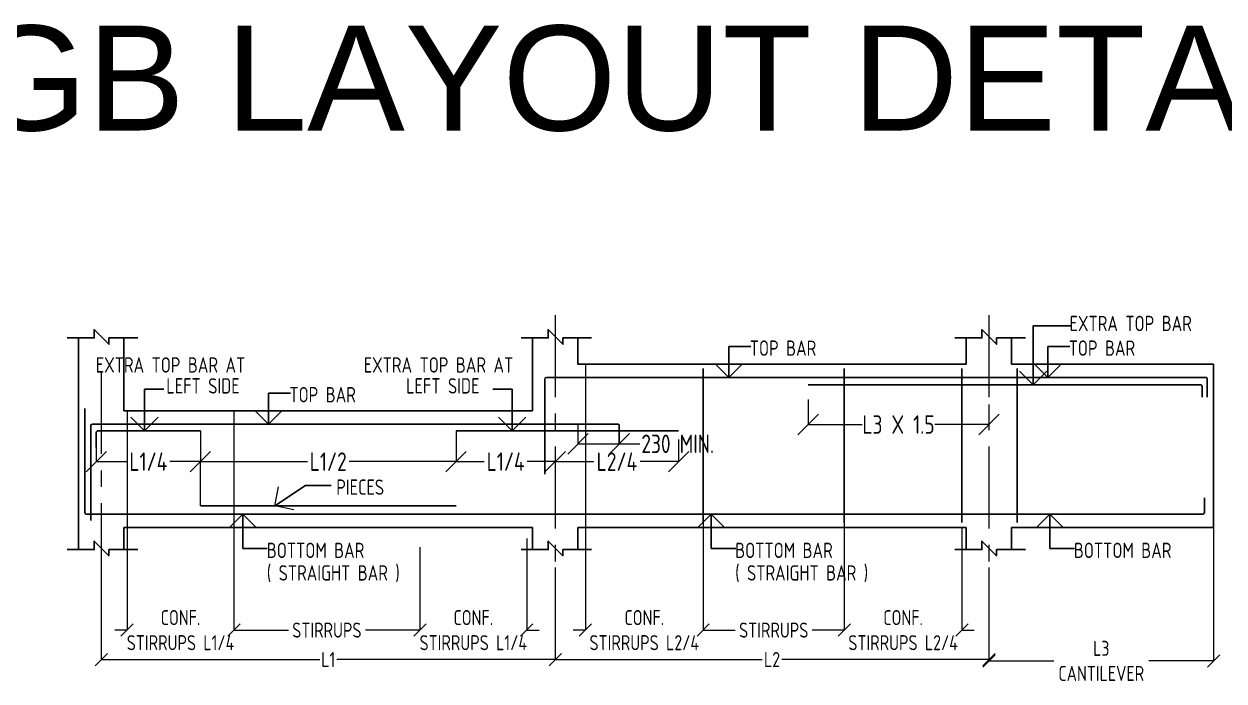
# Model space of a CAD drawing. Header units: inches. Extents: x -605 to 2991212, y -2872845 to 0.
# Drawn here: x 2525873 to 2548758, y -2721734 to -2709212 of the extents above; entities that cross this region are included whole.
import ezdxf

# ---------------------------------------------------------------- set-up
doc = ezdxf.new("R2010")
doc.units = ezdxf.units.IN
doc.header["$LTSCALE"] = 600
doc.header["$MEASUREMENT"] = 0
doc.linetypes.add('CENTER', pattern=[2, 1.25, -0.25, 0.25, -0.25])
doc.linetypes.add('CONTINOUS', pattern=[0])
for name, color, linetype, lineweight in [('CENTRE LINE', 251, 'CENTER', 0), ('rDIMension', 1, 'Continuous', 18), ('rRCC 1', 3, 'Continuous', 25), ('rRCC 2', 40, 'Continuous', 15), ('rREINF 1', 1, 'Continuous', 25)]:
    doc.layers.add(name, color=color, linetype=linetype, lineweight=lineweight)
doc.layers.add('rFOUNDATION', color=7, linetype='CONTINOUS', lineweight=15, true_color=0xd26722)
doc.styles.add('DIM', font='geniso.shx', dxfattribs={"width": 0.85})
doc.styles.get("Standard").update_dxf_attribs({"font": 'arial.ttf'})
doc.dimstyles.new('ST-100', dxfattribs={"dimscale": 100, "dimtxt": 2.5, "dimasz": 2, "dimexe": 0.18, "dimexo": 0.0625, "dimgap": 0.2, "dimtad": 0, "dimdec": 0, "dimzin": 0, "dimdsep": 46, "dimtxsty": 'DIM', "dimblk": 'OPEN90', "dimcen": 0.09, "dimclrd": 256, "dimclrt": 7, "dimadec": 0, "dimazin": 0, "dimtfac": 1, "dimtdec": 0, "dimtofl": 0, "dimtmove": 0, "dimatfit": 3, "dimldrblk": 'OPEN90', "dimfxl": 1, "dimtolj": 1, "dimtzin": 0, "dimlwd": -1, "dimarcsym": 0})

# ---------------------------------------------------------------- blocks, each defined once
blk = doc.blocks.new('_Open90')
at = {"color": 0, "linetype": 'ByBlock', "lineweight": -2}
for p, q in [((-0.5, 0.5), (0, 0)), ((0, 0), (-1, 0)), ((0, 0), (-0.5, -0.5))]:
    blk.add_line(p, q, dxfattribs=at)
blk = doc.blocks.new('_Oblique')
at = {"color": 0, "lineweight": -2}
blk.add_line((-0.5, -0.5), (0.5, 0.5), dxfattribs=at)
blk = doc.blocks.new('*D2600')
at = {"layer": 'Defpoints', "color": 0}
for p in [(1429291.3, -842025.2), (1430072.7, -842025.2), (1430072.7, -843628)]:
    blk.add_point(p, dxfattribs=at)
at = {"layer": 'rDIMension', "color": 0, "lineweight": -2}
for p, q in [((1429291.3, -842025.2), (1429291.3, -843628)), ((1430072.7, -842025.2), (1430072.7, -843628))]:
    blk.add_line(p, q, dxfattribs=at)
at = {"layer": 'rDIMension'}
for p, q in [((1429291.3, -843628), (1429201.3, -843628)), ((1430072.7, -843628), (1430162.7, -843628))]:
    blk.add_line(p, q, dxfattribs=at)
at = {"layer": 'rDIMension', "xscale": 90, "yscale": 90, "zscale": 90}
blk.add_blockref('_Oblique', (1429291.3, -843628), dxfattribs=at)
at = {"layer": 'rDIMension', "xscale": 90, "yscale": 90, "zscale": 90, "rotation": 180}
blk.add_blockref('_Oblique', (1430072.7, -843628), dxfattribs=at)
at = {"layer": 'rDIMension', "color": 7, "insert": (1429682, -843628), "char_height": 110, "attachment_point": 5, "style": 'DIM'}
blk.add_mtext('\\A1;CONF.\\PSTIRRUPS L1/4', dxfattribs=at)
blk = doc.blocks.new('*D2601')
at = {"layer": 'Defpoints', "color": 0}
for p in [(1429066.2, -842291.9), (1429827.5, -842396.3), (1429827.5, -842719.7)]:
    blk.add_point(p, dxfattribs=at)
at = {"layer": 'rDIMension', "color": 0, "lineweight": -2}
for p, q in [((1429066.2, -842291.9), (1429066.2, -842396.3)), ((1429827.5, -842719.7), (1429827.5, -842396.3))]:
    blk.add_line(p, q, dxfattribs=at)
at = {"layer": 'rDIMension'}
for p, q in [((1429066.2, -842396.3), (1429289.1, -842396.3)), ((1429827.5, -842396.3), (1429604.5, -842396.3))]:
    blk.add_line(p, q, dxfattribs=at)
at = {"layer": 'rDIMension', "xscale": 149.45, "yscale": 149.45, "zscale": 149.45, "rotation": 180}
blk.add_blockref('_Oblique', (1429066.2, -842396.3), dxfattribs=at)
at = {"layer": 'rDIMension', "xscale": 149.45, "yscale": 149.45, "zscale": 149.45}
blk.add_blockref('_Oblique', (1429827.5, -842396.3), dxfattribs=at)
at = {"layer": 'rDIMension', "color": 7, "insert": (1429446.8, -842396.3), "char_height": 135, "attachment_point": 5, "style": 'DIM'}
blk.add_mtext('\\A1;L1/4', dxfattribs=at)
blk = doc.blocks.new('*D2602')
at = {"layer": 'Defpoints', "color": 0}
for p in [(1432214, -842957.8), (1431432.6, -843020.6), (1432214, -843628)]:
    blk.add_point(p, dxfattribs=at)
at = {"layer": 'rDIMension', "color": 0, "lineweight": -2}
for p, q in [((1432214, -842957.8), (1432214, -843628)), ((1431432.6, -843020.6), (1431432.6, -843628))]:
    blk.add_line(p, q, dxfattribs=at)
at = {"layer": 'rDIMension'}
for p, q in [((1431432.6, -843628), (1431342.6, -843628)), ((1432214, -843628), (1432304, -843628))]:
    blk.add_line(p, q, dxfattribs=at)
at = {"layer": 'rDIMension', "xscale": 90, "yscale": 90, "zscale": 90}
blk.add_blockref('_Oblique', (1431432.6, -843628), dxfattribs=at)
at = {"layer": 'rDIMension', "xscale": 90, "yscale": 90, "zscale": 90, "rotation": 180}
blk.add_blockref('_Oblique', (1432214, -843628), dxfattribs=at)
at = {"layer": 'rDIMension', "color": 7, "insert": (1431823.3, -843628), "char_height": 110, "attachment_point": 5, "style": 'DIM'}
blk.add_mtext('\\A1;CONF.\\PSTIRRUPS L1/4', dxfattribs=at)
blk = doc.blocks.new('*D2603')
at = {"layer": 'Defpoints', "color": 0}
for p in [(1431432.6, -843132.5), (1430072.7, -843445.6), (1431432.6, -843628)]:
    blk.add_point(p, dxfattribs=at)
at = {"layer": 'rDIMension', "color": 0, "lineweight": -2}
for p, q in [((1431432.6, -843132.5), (1431432.6, -843628)), ((1430072.7, -843445.6), (1430072.7, -843628))]:
    blk.add_line(p, q, dxfattribs=at)
at = {"layer": 'rDIMension'}
for p, q in [((1430072.7, -843628), (1430470.9, -843628)), ((1431432.6, -843628), (1431034.4, -843628))]:
    blk.add_line(p, q, dxfattribs=at)
at = {"layer": 'rDIMension', "xscale": 90, "yscale": 90, "zscale": 90, "rotation": 180}
blk.add_blockref('_Oblique', (1430072.7, -843628), dxfattribs=at)
at = {"layer": 'rDIMension', "xscale": 90, "yscale": 90, "zscale": 90}
blk.add_blockref('_Oblique', (1431432.6, -843628), dxfattribs=at)
at = {"layer": 'rDIMension', "color": 7, "insert": (1430752.6, -843628), "char_height": 110, "attachment_point": 5, "style": 'DIM'}
blk.add_mtext('\\A1;STIRRUPS', dxfattribs=at)
blk = doc.blocks.new('*D2604')
at = {"layer": 'Defpoints', "color": 0}
for p in [(1432422.6, -842291.9), (1431697.6, -842309.6), (1431697.6, -842396.3)]:
    blk.add_point(p, dxfattribs=at)
at = {"layer": 'rDIMension', "color": 0, "lineweight": -2}
for p, q in [((1432422.6, -842291.9), (1432422.6, -842396.3)), ((1431697.6, -842309.6), (1431697.6, -842396.3))]:
    blk.add_line(p, q, dxfattribs=at)
at = {"layer": 'rDIMension'}
for p, q in [((1431697.6, -842396.3), (1431902.4, -842396.3)), ((1432422.6, -842396.3), (1432217.8, -842396.3))]:
    blk.add_line(p, q, dxfattribs=at)
at = {"layer": 'rDIMension', "xscale": 149.45, "yscale": 149.45, "zscale": 149.45, "rotation": 180}
blk.add_blockref('_Oblique', (1431697.6, -842396.3), dxfattribs=at)
at = {"layer": 'rDIMension', "xscale": 149.45, "yscale": 149.45, "zscale": 149.45}
blk.add_blockref('_Oblique', (1432422.6, -842396.3), dxfattribs=at)
at = {"layer": 'rDIMension', "color": 7, "insert": (1432060.1, -842396.3), "char_height": 135, "attachment_point": 5, "style": 'DIM'}
blk.add_mtext('\\A1;L1/4', dxfattribs=at)
blk = doc.blocks.new('*D2605')
at = {"layer": 'Defpoints', "color": 0}
for p in [(1429827.5, -842171.8), (1431697.6, -842171.8), (1431697.6, -842396.3)]:
    blk.add_point(p, dxfattribs=at)
at = {"layer": 'rDIMension', "color": 0, "lineweight": -2}
for p, q in [((1429827.5, -842171.8), (1429827.5, -842396.3)), ((1431697.6, -842171.8), (1431697.6, -842396.3))]:
    blk.add_line(p, q, dxfattribs=at)
at = {"layer": 'rDIMension'}
for p, q in [((1429827.5, -842396.3), (1430610.5, -842396.3)), ((1431697.6, -842396.3), (1430914.5, -842396.3))]:
    blk.add_line(p, q, dxfattribs=at)
at = {"layer": 'rDIMension', "xscale": 149.45, "yscale": 149.45, "zscale": 149.45, "rotation": 180}
blk.add_blockref('_Oblique', (1429827.5, -842396.3), dxfattribs=at)
at = {"layer": 'rDIMension', "xscale": 149.45, "yscale": 149.45, "zscale": 149.45}
blk.add_blockref('_Oblique', (1431697.6, -842396.3), dxfattribs=at)
at = {"layer": 'rDIMension', "color": 7, "insert": (1430762.5, -842396.3), "char_height": 135, "attachment_point": 5, "style": 'DIM'}
blk.add_mtext('\\A1;L1/2', dxfattribs=at)
blk = doc.blocks.new('*D2606')
at = {"layer": 'Defpoints', "color": 0}
for p in [(1432588.6, -842121.6), (1432891.3, -842265.8), (1432891.3, -842265.8)]:
    blk.add_point(p, dxfattribs=at)
at = {"layer": 'rDIMension', "color": 0, "lineweight": -2}
for p, q in [((1432588.6, -842121.6), (1432588.6, -842265.8)), ((1432891.3, -842265.8), (1432891.3, -842265.8))]:
    blk.add_line(p, q, dxfattribs=at)
at = {"layer": 'rDIMension'}
for p, q in [((1432588.6, -842265.8), (1432891.3, -842265.8)), ((1432891.3, -842265.8), (1433040.7, -842265.8))]:
    blk.add_line(p, q, dxfattribs=at)
at = {"layer": 'rDIMension', "xscale": 149.45, "yscale": 149.45, "zscale": 149.45, "rotation": 180}
blk.add_blockref('_Oblique', (1432588.6, -842265.8), dxfattribs=at)
at = {"layer": 'rDIMension', "xscale": 149.45, "yscale": 149.45, "zscale": 149.45}
blk.add_blockref('_Oblique', (1432891.3, -842265.8), dxfattribs=at)
at = {"layer": 'rDIMension', "color": 7, "insert": (1433318.9, -842265.8), "char_height": 135, "attachment_point": 5, "style": 'DIM'}
blk.add_mtext('\\A1;230 MIN.', dxfattribs=at)
blk = doc.blocks.new('*D2607')
at = {"layer": 'Defpoints', "color": 0}
for p in [(1432422.6, -842291.9), (1433325, -842234.2), (1433325, -842396.3)]:
    blk.add_point(p, dxfattribs=at)
at = {"layer": 'rDIMension', "color": 0, "lineweight": -2}
for p, q in [((1432422.6, -842291.9), (1432422.6, -842396.3)), ((1433325, -842234.2), (1433325, -842396.3))]:
    blk.add_line(p, q, dxfattribs=at)
at = {"layer": 'rDIMension'}
for p, q in [((1432422.6, -842396.3), (1432704.6, -842396.3)), ((1433325, -842396.3), (1433042.9, -842396.3))]:
    blk.add_line(p, q, dxfattribs=at)
at = {"layer": 'rDIMension', "xscale": 149.45, "yscale": 149.45, "zscale": 149.45, "rotation": 180}
blk.add_blockref('_Oblique', (1432422.6, -842396.3), dxfattribs=at)
at = {"layer": 'rDIMension', "xscale": 149.45, "yscale": 149.45, "zscale": 149.45}
blk.add_blockref('_Oblique', (1433325, -842396.3), dxfattribs=at)
at = {"layer": 'rDIMension', "color": 7, "insert": (1432873.8, -842396.3), "char_height": 135, "attachment_point": 5, "style": 'DIM'}
blk.add_mtext('\\A1;L2/4', dxfattribs=at)
blk = doc.blocks.new('*D2608')
at = {"layer": 'Defpoints', "color": 0}
for p in [(1432642.9, -841684.7), (1433504.8, -842876.8), (1433504.8, -843628)]:
    blk.add_point(p, dxfattribs=at)
at = {"layer": 'rDIMension', "color": 0, "lineweight": -2}
for p, q in [((1432642.9, -841684.7), (1432642.9, -843628)), ((1433504.8, -842876.8), (1433504.8, -843628))]:
    blk.add_line(p, q, dxfattribs=at)
at = {"layer": 'rDIMension'}
for p, q in [((1432642.9, -843628), (1432552.9, -843628)), ((1433504.8, -843628), (1433594.8, -843628))]:
    blk.add_line(p, q, dxfattribs=at)
at = {"layer": 'rDIMension', "xscale": 90, "yscale": 90, "zscale": 90}
blk.add_blockref('_Oblique', (1432642.9, -843628), dxfattribs=at)
at = {"layer": 'rDIMension', "xscale": 90, "yscale": 90, "zscale": 90, "rotation": 180}
blk.add_blockref('_Oblique', (1433504.8, -843628), dxfattribs=at)
at = {"layer": 'rDIMension', "color": 7, "insert": (1433073.9, -843628), "char_height": 110, "attachment_point": 5, "style": 'DIM'}
blk.add_mtext('\\A1;CONF.\\PSTIRRUPS L2/4', dxfattribs=at)
blk = doc.blocks.new('*D2609')
at = {"layer": 'Defpoints', "color": 0}
for p in [(1432422.6, -843171.1), (1435594.7, -843171.1), (1435594.7, -843842.8)]:
    blk.add_point(p, dxfattribs=at)
at = {"layer": 'rDIMension', "color": 0, "lineweight": -2}
for p, q in [((1432422.6, -843171.1), (1432422.6, -843842.8)), ((1435594.7, -843171.1), (1435594.7, -843842.8))]:
    blk.add_line(p, q, dxfattribs=at)
at = {"layer": 'rDIMension'}
for p, q in [((1432422.6, -843842.8), (1433937.2, -843842.8)), ((1435594.7, -843842.8), (1434080.1, -843842.8))]:
    blk.add_line(p, q, dxfattribs=at)
at = {"layer": 'rDIMension', "xscale": 90, "yscale": 90, "zscale": 90, "rotation": 180}
blk.add_blockref('_Oblique', (1432422.6, -843842.8), dxfattribs=at)
at = {"layer": 'rDIMension', "xscale": 90, "yscale": 90, "zscale": 90}
blk.add_blockref('_Oblique', (1435594.7, -843842.8), dxfattribs=at)
at = {"layer": 'rDIMension', "color": 7, "insert": (1434008.7, -843842.8), "char_height": 110, "attachment_point": 5, "style": 'DIM'}
blk.add_mtext('\\A1;L2', dxfattribs=at)
blk = doc.blocks.new('*D2610')
at = {"layer": 'Defpoints', "color": 0}
for p in [(1429102.5, -843171.1), (1432422.6, -843171.1), (1429102.5, -843842.8)]:
    blk.add_point(p, dxfattribs=at)
at = {"layer": 'rDIMension', "color": 0, "lineweight": -2}
for p, q in [((1429102.5, -843171.1), (1429102.5, -843842.8)), ((1432422.6, -843171.1), (1432422.6, -843842.8))]:
    blk.add_line(p, q, dxfattribs=at)
at = {"layer": 'rDIMension'}
for p, q in [((1429102.5, -843842.8), (1430700.4, -843842.8)), ((1432422.6, -843842.8), (1430824.6, -843842.8))]:
    blk.add_line(p, q, dxfattribs=at)
at = {"layer": 'rDIMension', "xscale": 90, "yscale": 90, "zscale": 90, "rotation": 180}
blk.add_blockref('_Oblique', (1429102.5, -843842.8), dxfattribs=at)
at = {"layer": 'rDIMension', "xscale": 90, "yscale": 90, "zscale": 90}
blk.add_blockref('_Oblique', (1432422.6, -843842.8), dxfattribs=at)
at = {"layer": 'rDIMension', "color": 7, "insert": (1430762.5, -843842.8), "char_height": 110, "attachment_point": 5, "style": 'DIM'}
blk.add_mtext('\\A1;L1', dxfattribs=at)
blk = doc.blocks.new('*D2611')
at = {"layer": 'Defpoints', "color": 0}
for p in [(1433504.8, -842840.7), (1434536.8, -842840.7), (1434536.8, -843628)]:
    blk.add_point(p, dxfattribs=at)
at = {"layer": 'rDIMension', "color": 0, "lineweight": -2}
for p, q in [((1433504.8, -842840.7), (1433504.8, -843628)), ((1434536.8, -842840.7), (1434536.8, -843628))]:
    blk.add_line(p, q, dxfattribs=at)
at = {"layer": 'rDIMension'}
for p, q in [((1433504.8, -843628), (1433739, -843628)), ((1434536.8, -843628), (1434302.5, -843628))]:
    blk.add_line(p, q, dxfattribs=at)
at = {"layer": 'rDIMension', "xscale": 90, "yscale": 90, "zscale": 90, "rotation": 180}
blk.add_blockref('_Oblique', (1433504.8, -843628), dxfattribs=at)
at = {"layer": 'rDIMension', "xscale": 90, "yscale": 90, "zscale": 90}
blk.add_blockref('_Oblique', (1434536.8, -843628), dxfattribs=at)
at = {"layer": 'rDIMension', "color": 7, "insert": (1434020.8, -843628), "char_height": 110, "attachment_point": 5, "style": 'DIM'}
blk.add_mtext('\\A1;STIRRUPS', dxfattribs=at)
blk = doc.blocks.new('*D2612')
at = {"layer": 'Defpoints', "color": 0}
for p in [(1434536.8, -842840.7), (1435397.3, -842876.8), (1435397.3, -843628)]:
    blk.add_point(p, dxfattribs=at)
at = {"layer": 'rDIMension', "color": 0, "lineweight": -2}
for p, q in [((1434536.8, -842840.7), (1434536.8, -843628)), ((1435397.3, -842876.8), (1435397.3, -843628))]:
    blk.add_line(p, q, dxfattribs=at)
at = {"layer": 'rDIMension'}
for p, q in [((1434536.8, -843628), (1434446.8, -843628)), ((1435397.3, -843628), (1435487.3, -843628))]:
    blk.add_line(p, q, dxfattribs=at)
at = {"layer": 'rDIMension', "xscale": 90, "yscale": 90, "zscale": 90}
blk.add_blockref('_Oblique', (1434536.8, -843628), dxfattribs=at)
at = {"layer": 'rDIMension', "xscale": 90, "yscale": 90, "zscale": 90, "rotation": 180}
blk.add_blockref('_Oblique', (1435397.3, -843628), dxfattribs=at)
at = {"layer": 'rDIMension', "color": 7, "insert": (1434967, -843628), "char_height": 110, "attachment_point": 5, "style": 'DIM'}
blk.add_mtext('\\A1;CONF.\\PSTIRRUPS L2/4', dxfattribs=at)
blk = doc.blocks.new('*D2613')
at = {"layer": 'Defpoints', "color": 0}
for p in [(1434272.3, -841942), (1435594.7, -841979.6), (1435594.7, -842125)]:
    blk.add_point(p, dxfattribs=at)
at = {"layer": 'rDIMension', "color": 0, "lineweight": -2}
for p, q in [((1434272.3, -841942), (1434272.3, -842125)), ((1435594.7, -841979.6), (1435594.7, -842125))]:
    blk.add_line(p, q, dxfattribs=at)
at = {"layer": 'rDIMension'}
for p, q in [((1434272.3, -842125), (1434666.8, -842125)), ((1435594.7, -842125), (1435200.2, -842125))]:
    blk.add_line(p, q, dxfattribs=at)
at = {"layer": 'rDIMension', "xscale": 149.45, "yscale": 149.45, "zscale": 149.45, "rotation": 180}
blk.add_blockref('_Oblique', (1434272.3, -842125), dxfattribs=at)
at = {"layer": 'rDIMension', "xscale": 149.45, "yscale": 149.45, "zscale": 149.45}
blk.add_blockref('_Oblique', (1435594.7, -842125), dxfattribs=at)
at = {"layer": 'rDIMension', "color": 7, "insert": (1434933.5, -842125), "char_height": 135, "attachment_point": 5, "style": 'DIM'}
blk.add_mtext('\\A1;L3 X 1.5', dxfattribs=at)
blk = doc.blocks.new('*D2614')
at = {"layer": 'Defpoints', "color": 0}
for p in [(1437238.3, -842876.8), (1435594.7, -843171.1), (1437238.3, -843852.9)]:
    blk.add_point(p, dxfattribs=at)
at = {"layer": 'rDIMension', "color": 0, "lineweight": -2}
for p, q in [((1437238.3, -842876.8), (1437238.3, -843852.9)), ((1435594.7, -843171.1), (1435594.7, -843852.9))]:
    blk.add_line(p, q, dxfattribs=at)
at = {"layer": 'rDIMension'}
for p, q in [((1435594.7, -843852.9), (1436069.3, -843852.9)), ((1437238.3, -843852.9), (1436763.8, -843852.9))]:
    blk.add_line(p, q, dxfattribs=at)
at = {"layer": 'rDIMension', "xscale": 90, "yscale": 90, "zscale": 90, "rotation": 180}
blk.add_blockref('_Oblique', (1435594.7, -843852.9), dxfattribs=at)
at = {"layer": 'rDIMension', "xscale": 90, "yscale": 90, "zscale": 90}
blk.add_blockref('_Oblique', (1437238.3, -843852.9), dxfattribs=at)
at = {"layer": 'rDIMension', "color": 7, "insert": (1436416.5, -843852.9), "char_height": 110, "attachment_point": 5, "style": 'DIM'}
blk.add_mtext('\\A1;L3\\PCANTILEVER', dxfattribs=at)
blk = doc.blocks.new('TYPGB')
at = {"layer": 'CENTRE LINE', "color": 8, "linetype": 'CENTER', "ltscale": 0.8}
for points in [[(1432422.6, -841325.4), (1432422.6, -843171.1)], [(1435594.7, -841325.4), (1435594.7, -843171.1)], [(1429102.5, -841739.8), (1429102.5, -843171.1)]]:
    blk.add_lwpolyline(points, dxfattribs=at)
at = {"layer": 'rRCC 1'}
for p, q in [((1428936.4, -841491.9), (1428936.4, -843038.7)), ((1429268.5, -841491.9), (1429268.5, -842025.2)), ((1432256.5, -841491.9), (1432256.5, -842025.2)), ((1432588.6, -841491.9), (1432588.6, -841684.7)), ((1435428.7, -841491.9), (1435428.7, -841684.7)), ((1435760.8, -841491.9), (1435760.8, -841684.7)), ((1432588.6, -841684.7), (1435428.7, -841684.7)), ((1435760.8, -841684.7), (1437238.3, -841684.7)), ((1429268.5, -842025.2), (1432256.5, -842025.2)), ((1429268.5, -842876.8), (1429268.5, -843038.7)), ((1429268.5, -842876.8), (1432256.5, -842876.8)), ((1432256.5, -842876.8), (1432256.5, -843038.7)), ((1432588.6, -842876.8), (1432588.6, -843038.7)), ((1432588.6, -842876.8), (1435428.7, -842876.8)), ((1435428.7, -842876.8), (1435428.7, -843038.7)), ((1435760.8, -842876.8), (1435760.8, -843038.7)), ((1435760.8, -842876.8), (1437238.3, -842876.8))]:
    blk.add_line(p, q, dxfattribs=at)
for points in [[(1428853, -841491.9), (1429051.6, -841491.9), (1429051.6, -841430.6), (1429158.8, -841537.8), (1429158.8, -841491.9), (1429368.9, -841491.9)], [(1432173.1, -841491.9), (1432371.7, -841491.9), (1432371.7, -841430.6), (1432478.9, -841537.8), (1432478.9, -841491.9), (1432689.1, -841491.9)], [(1435345.3, -841491.9), (1435543.9, -841491.9), (1435543.9, -841430.6), (1435651.1, -841537.8), (1435651.1, -841491.9), (1435861.2, -841491.9)], [(1437238.3, -841684.7), (1437238.3, -842876.8)], [(1428853, -843038.7), (1429051.6, -843038.7), (1429051.6, -842977.5), (1429158.8, -843084.6), (1429158.8, -843038.7), (1429368.9, -843038.7)], [(1432173.1, -843038.7), (1432371.7, -843038.7), (1432371.7, -842977.5), (1432478.9, -843084.6), (1432478.9, -843038.7), (1432689.1, -843038.7)], [(1435345.3, -843038.7), (1435543.9, -843038.7), (1435543.9, -842977.5), (1435651.1, -843084.6), (1435651.1, -843038.7), (1435861.2, -843038.7)]]:
    blk.add_lwpolyline(points, dxfattribs=at)
at = {"layer": 'rREINF 1'}
for p, q in [((1432346.6, -841792.3), (1432346.6, -842486.8)), ((1428982.9, -842007.8), (1428982.9, -842768.6)), ((1429026.5, -842132.8), (1429026.5, -842827.3))]:
    blk.add_line(p, q, dxfattribs=at)
for points in [[(1433504.8, -842840.7), (1433504.8, -841714.6)], [(1434536.8, -842840.7), (1434536.8, -841714.6)], [(1435397.3, -842840.7), (1435397.3, -841714.6)], [(1435802.3, -842840.7), (1435802.3, -841714.6)], [(1431697.6, -842171.8), (1433325, -842171.8)], [(1429827.5, -842719.7), (1431697.6, -842719.7)]]:
    blk.add_lwpolyline(points, dxfattribs=at)
for points in [[(1432357.8, -841781.1), (1437180.1, -841781.1, -0.414214), (1437191.4, -841792.3), (1437191.4, -841925.4)], [(1434272.3, -841834.3), (1437142, -841834.3, -0.414214), (1437153.3, -841845.5), (1437153.3, -841925.4)], [(1429037.7, -842121.6), (1432880.1, -842121.6, -0.414214), (1432891.3, -842132.8), (1432891.3, -842265.8)], [(1429066.2, -842291.9), (1429066.2, -842183, -0.414214), (1429077.4, -842171.8), (1429827.5, -842171.8)], [(1428994.1, -842779.8), (1437159.8, -842779.8, 0.414214), (1437171, -842768.6), (1437171, -842661.3)]]:
    blk.add_lwpolyline(points, format="xyb", dxfattribs=at)
for centre, start, end in [((1432357.8, -841792.3), 90, 180), ((1429037.7, -842132.8), 90, 180), ((1428994.1, -842768.6), 180, 270)]:
    blk.add_arc(centre, 11.2, start, end, dxfattribs=at)
at = {"layer": 'rREINF 1', "color": 7, "linetype": 'ByBlock', "style": 'DIM', "width": 0.85}
for s, height, p in [('EXTRA TOP BAR', 112.058, (1436184.5, -841442.2)), ('TOP BAR', 112.06, (1433845.6, -841622.4)), ('TOP BAR', 112.06, (1436177.9, -841622.4)), ('EXTRA TOP BAR AT ', 112.058, (1429062.2, -841745.5)), ('EXTRA TOP BAR AT ', 112.058, (1431022.2, -841745.5)), ('LEFT SIDE', 112.06, (1429578.2, -841898.4)), ('TOP BAR', 112.06, (1430478.2, -841962.8)), ('LEFT SIDE', 112.06, (1431331.9, -841898.4)), ('PIECES', 112.06, (1430821.2, -842638.7)), ('BOTTOM BAR', 112.06, (1430313.3, -843100.8)), ('BOTTOM BAR', 112.06, (1433739.1, -843100.8)), ('BOTTOM BAR', 112.06, (1436216.3, -843100.8)), ('( STRAIGHT BAR )', 112.058, (1430313.3, -843265.6)), ('( STRAIGHT BAR )', 112.058, (1433739.1, -843265.6))]:
    blk.add_text(s, height=height, dxfattribs=at).set_placement(p)
at = {"layer": 'rDIMension', "linetype": 'ByBlock'}
for base, p1, p2, text, picture, middle in [((1433504.8, -843628), (1432642.9, -841684.7), (1433504.8, -842876.8), 'CONF.\\PSTIRRUPS L2/4', '*D2608', (1433073.9, -843628)), ((1430072.7, -843628), (1429291.3, -842025.2), (1430072.7, -842025.2), 'CONF.\\PSTIRRUPS L1/4', '*D2600', (1429682, -843628)), ((1435397.3, -843628), (1434536.8, -842840.7), (1435397.3, -842876.8), 'CONF.\\PSTIRRUPS L2/4', '*D2612', (1434967, -843628)), ((1432214, -843628), (1431432.6, -843020.6), (1432214, -842957.8), 'CONF.\\PSTIRRUPS L1/4', '*D2602', (1431823.3, -843628))]:
    dim = blk.add_linear_dim(base=base, p1=p1, p2=p2, text=text, dimstyle='ST-100', override={"dimtxt": 1.1, "dimasz": 0.9, "dimexe": 0, "dimexo": 0, "dimblk": 'Oblique', "dimldrblk": 'Oblique', "dimfxl": 3, "dimtfillclr": 256, "dimarcsym": 1}, dxfattribs=at)
    dim.commit()
    dim.dimension.update_dxf_attribs({"geometry": picture, "text_midpoint": middle, "dimtype": 160})
for base, p1, p2, text, override, picture, middle in [((1435594.7, -842125), (1434272.3, -841942), (1435594.7, -841979.6), 'L3 X 1.5', {"dimtxt": 1.35, "dimasz": 1.4945, "dimexe": 0, "dimexo": 0, "dimblk": 'Oblique', "dimldrblk": 'Oblique', "dimfxl": 3, "dimtfillclr": 256, "dimarcsym": 1}, '*D2613', (1434933.5, -842125)), ((1432891.3, -842265.8), (1432588.6, -842121.6), (1432891.3, -842265.8), '230 MIN.', {"dimtxt": 1.35, "dimasz": 1.4945, "dimexe": 0, "dimexo": 0, "dimblk": 'Oblique', "dimldrblk": 'Oblique', "dimfxl": 3, "dimtfillclr": 256, "dimarcsym": 1}, '*D2606', (1433318.9, -842265.8)), ((1431697.6, -842396.3), (1429827.5, -842171.8), (1431697.6, -842171.8), 'L1/2', {"dimtxt": 1.35, "dimasz": 1.4945, "dimexe": 0, "dimexo": 0, "dimblk": 'Oblique', "dimldrblk": 'Oblique', "dimfxl": 3, "dimtfillclr": 256, "dimarcsym": 1}, '*D2605', (1430762.5, -842396.3)), ((1429827.5, -842396.3), (1429066.2, -842291.9), (1429827.5, -842719.7), 'L1/4', {"dimtxt": 1.35, "dimasz": 1.4945, "dimexe": 0, "dimexo": 0, "dimblk": 'Oblique', "dimldrblk": 'Oblique', "dimfxl": 3, "dimtfillclr": 256, "dimarcsym": 1}, '*D2601', (1429446.8, -842396.3)), ((1434536.8, -843628), (1433504.8, -842840.7), (1434536.8, -842840.7), 'STIRRUPS', {"dimtxt": 1.1, "dimasz": 0.9, "dimexe": 0, "dimexo": 0, "dimblk": 'Oblique', "dimldrblk": 'Oblique', "dimfxl": 3, "dimtfillclr": 256, "dimarcsym": 1}, '*D2611', (1434020.8, -843628)), ((1437238.3, -843852.9), (1435594.7, -843171.1), (1437238.3, -842876.8), 'L3\\PCANTILEVER', {"dimtxt": 1.1, "dimasz": 0.9, "dimexe": 0, "dimexo": 0, "dimblk": 'Oblique', "dimldrblk": 'Oblique', "dimfxl": 3, "dimtfillclr": 256, "dimarcsym": 1}, '*D2614', (1436416.5, -843852.9)), ((1429102.5, -843842.8), (1432422.6, -843171.1), (1429102.5, -843171.1), 'L1', {"dimtxt": 1.1, "dimasz": 0.9, "dimexe": 0, "dimexo": 0, "dimblk": 'Oblique', "dimldrblk": 'Oblique', "dimfxl": 3, "dimtfillclr": 256, "dimarcsym": 1}, '*D2610', (1430762.5, -843842.8)), ((1431432.6, -843628), (1430072.7, -843445.6), (1431432.6, -843132.5), 'STIRRUPS', {"dimtxt": 1.1, "dimasz": 0.9, "dimexe": 0, "dimexo": 0, "dimblk": 'Oblique', "dimldrblk": 'Oblique', "dimfxl": 3, "dimtfillclr": 256, "dimarcsym": 1}, '*D2603', (1430752.6, -843628)), ((1435594.7, -843842.8), (1432422.6, -843171.1), (1435594.7, -843171.1), 'L2', {"dimtxt": 1.1, "dimasz": 0.9, "dimexe": 0, "dimexo": 0, "dimblk": 'Oblique', "dimldrblk": 'Oblique', "dimfxl": 3, "dimtfillclr": 256, "dimarcsym": 1}, '*D2609', (1434008.7, -843842.8))]:
    dim = blk.add_linear_dim(base=base, p1=p1, p2=p2, text=text, dimstyle='ST-100', override=override, dxfattribs=at)
    dim.commit()
    dim.dimension.update_dxf_attribs({"geometry": picture, "text_midpoint": middle})
for base, p2, text, picture, middle in [((1431697.6, -842396.3), (1431697.6, -842309.6), 'L1/4', '*D2604', (1432060.1, -842396.3)), ((1433325, -842396.3), (1433325, -842234.2), 'L2/4', '*D2607', (1432873.8, -842396.3))]:
    dim = blk.add_linear_dim(base=base, p1=(1432422.6, -842291.9), p2=p2, angle=180, text=text, dimstyle='ST-100', override={"dimtxt": 1.35, "dimasz": 1.4945, "dimexe": 0, "dimexo": 0, "dimblk": 'Oblique', "dimldrblk": 'Oblique', "dimfxl": 3, "dimtfillclr": 256, "dimarcsym": 1}, dxfattribs=at)
    dim.commit()
    dim.dimension.update_dxf_attribs({"geometry": picture, "text_midpoint": middle})
at = {"layer": 'rREINF 1'}
for points in [[(1435918.1, -841834.3), (1435918.1, -841403.8), (1436193.3, -841403.8)], [(1433692.7, -841781.1), (1433692.7, -841554.3), (1433854.4, -841554.3)], [(1436025, -841781.1), (1436025, -841554.3), (1436186.7, -841554.3)], [(1429417.6, -842171.8), (1429417.6, -841867.3), (1429559.2, -841867.3)], [(1430325.3, -842121.6), (1430325.3, -841894.7), (1430487, -841894.7)], [(1432107.5, -842171.8), (1432107.5, -841867.3), (1431965.9, -841867.3)], [(1430371.5, -842719.7), (1430595.8, -842570.6), (1430784.5, -842570.6)], [(1430137.7, -842779.8), (1430137.7, -843030.7), (1430316.9, -843030.7)], [(1433563.5, -842779.8), (1433563.5, -843030.7), (1433742.7, -843030.7)], [(1436040.7, -842779.8), (1436040.7, -843030.7), (1436219.9, -843030.7)]]:
    blk.add_leader(points, dimstyle='ST-100', dxfattribs=at)

msp = doc.modelspace()

# ---------------------------------------------------------------- block references
at = {"layer": 'rFOUNDATION', "linetype": 'ByBlock', "xscale": 2.607453755915113, "yscale": 2.607453755915113, "zscale": 2.607453755915113}
msp.add_blockref('TYPGB', (-1198972, -521044.3), dxfattribs=at)

# ---------------------------------------------------------------- texts
at = {"layer": 'rRCC 2'}
msp.add_text('FACTORY GB LAYOUT DETAIL', height=2000, dxfattribs=at).set_placement((2510781.9, -2711241.5))

doc.saveas('drawing.dxf')
